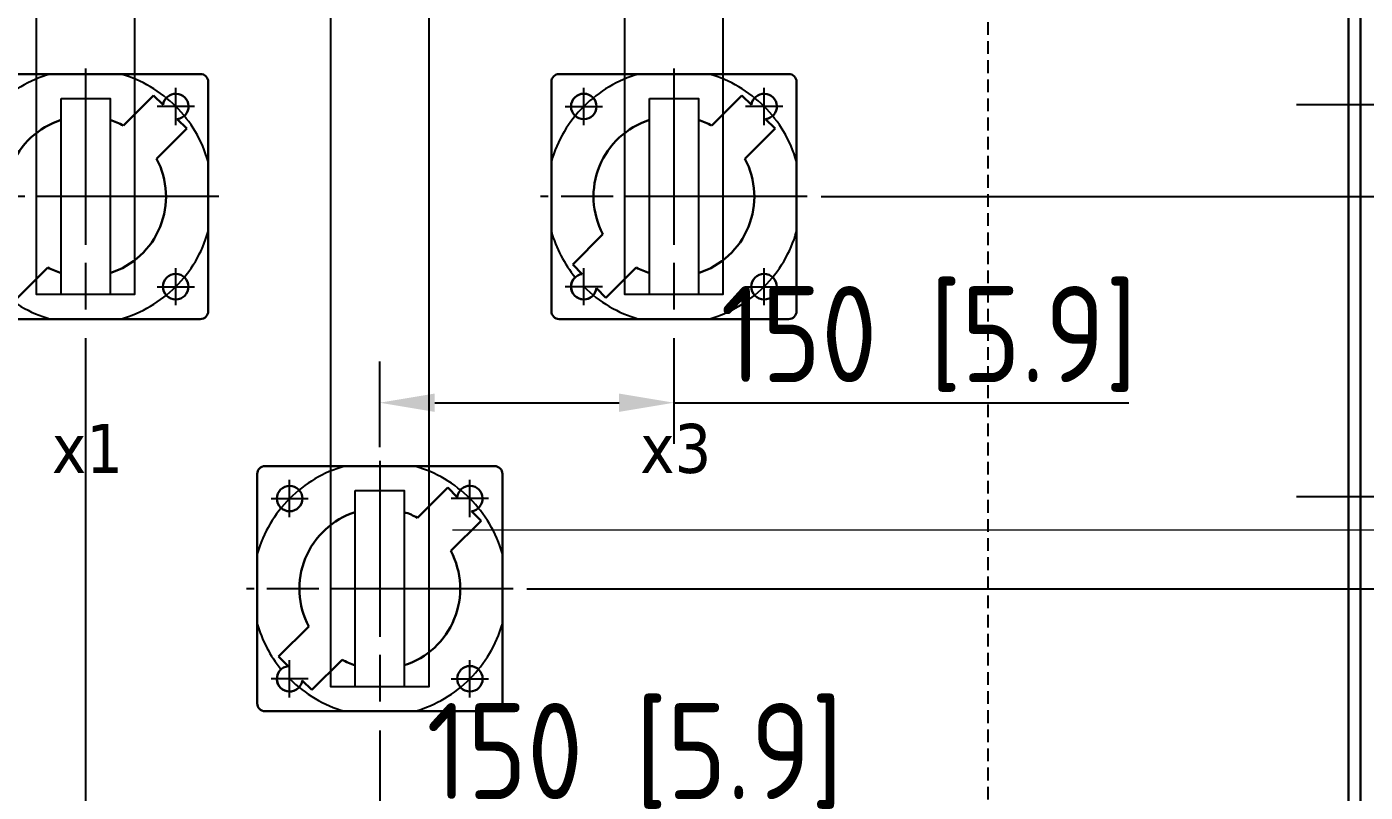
# Model space of a CAD drawing. Header units: millimetres. Extents: x 183355 to 194386, y -190559 to -183233.
# Drawn here: x 186172 to 186855, y -184738 to -184347 of the extents above; entities that cross this region are included whole.
import ezdxf

# ---------------------------------------------------------------- set-up
doc = ezdxf.new("R2010")
doc.units = ezdxf.units.MM
doc.header["$LTSCALE"] = 13
for name, pattern in [('CENTER', [50.8, 31.75, -6.35, 6.35, -6.35]), ('CENTERX2', [101.6, 63.5, -12.7, 12.7, -12.7]), ('DASHED', [0.75, 0.5, -0.25])]:
    doc.linetypes.add(name, pattern=pattern)
doc.layers.get('0').update_dxf_attribs({"color": 1, "linetype": 'CENTER'})
for name, color, linetype in [('1', 4, 'Continuous'), ('3中心线层', 1, 'CENTER'), ('4虚线层', 6, 'DASHED'), ('粗实线', 4, 'Continuous')]:
    doc.layers.add(name, color=color, linetype=linetype)
for name, color, linetype, lineweight in [('1粗实线', 4, 'Continuous', 50), ('2细实线', 3, 'Continuous', 20), ('标注、文本', 3, 'Continuous', 25), ('铁心', 3, 'Continuous', 0)]:
    doc.layers.add(name, color=color, linetype=linetype, lineweight=lineweight)
doc.styles.get("Standard").update_dxf_attribs({"font": 'gbenor.shx', "bigfont": 'gbcbig.shx'})
doc.styles.add('Tahoma$001', font='tahoma.ttf', dxfattribs={"height": 2.159784})
doc.dimstyles.new('英寸 1-10', dxfattribs={"dimscale": 14, "dimtxt": 3.5, "dimasz": 2, "dimexe": 1.5, "dimexo": 0.5, "dimgap": 0.5, "dimtad": 1, "dimtoh": 1, "dimdec": 1, "dimdsep": 46, "dimtxsty": 'Standard', "dimcen": 2.5, "dimclrd": 3, "dimclre": 3, "dimclrt": 3, "dimadec": 0, "dimazin": 2, "dimtfac": 1, "dimtdec": 1, "dimtmove": 0, "dimatfit": 2, "dimfxl": 1, "dimarcsym": 0})

# ---------------------------------------------------------------- blocks, each defined once
blk = doc.blocks.new('A$C41791604')
blk.add_line((22.04, 19.29), (22.04, 19.29))
at = {"layer": '1', "color": 1, "linetype": 'CENTERX2', "lineweight": -3, "ltscale": 0.1}
for p, q in [((68, 130.5), (68, 0)), ((68, 123.25), (68, 7.25)), ((22.04, 101.71), (22.04, 120.71)), ((113.96, 101.71), (113.96, 120.71)), ((12.54, 111.21), (31.54, 111.21)), ((123.46, 111.21), (104.46, 111.21)), ((136, 65.25), (0, 65.25)), ((126, 65.25), (10, 65.25)), ((22.04, 9.79), (22.04, 28.79)), ((113.96, 9.79), (113.96, 28.79)), ((31.54, 19.29), (12.54, 19.29)), ((104.46, 19.29), (123.46, 19.29))]:
    blk.add_line(p, q, dxfattribs=at)
for start, end in [(105.94237, 164.06386), (15.93614, 74.05763), (195.93614, 219.26803), (285.94237, 344.06386), (224.99981, 254.05763)]:
    blk.add_arc((68, 65.25), 65, start, end, dxfattribs=at)
at = {"layer": '1粗实线', "lineweight": -3, "ltscale": 3}
blk.add_lwpolyline([(55.5, 115.25), (80.5, 115.25), (80.5, 15.25), (55.5, 15.25)], close=True, dxfattribs=at)
at = {"layer": '粗实线', "lineweight": 30}
for p, q in [((5.5, 123.75), (5.5, 6.75)), ((126.5, 127.75), (9.5, 127.75)), ((130.5, 123.75), (130.5, 6.75)), ((87.24, 101.46), (102.65, 116.87)), ((107.51, 112.01), (102.65, 116.87)), ((119.62, 99.9), (114.76, 104.76)), ((104.21, 84.49), (119.62, 99.9)), ((16.38, 30.6), (31.79, 46.01)), ((21.24, 25.74), (16.38, 30.6)), ((33.35, 13.63), (48.76, 29.04)), ((33.35, 13.63), (28.49, 18.49)), ((126.5, 2.75), (9.5, 2.75))]:
    blk.add_line(p, q, dxfattribs=at)
for centre in [(22.04, 111.21), (113.96, 19.29)]:
    blk.add_circle(centre, 6.5, dxfattribs=at)
for centre, radius, start, end in [((9.5, 123.75), 4, 90, 180), ((126.5, 123.75), 4, 0, 90), ((113.96, 111.21), 6.5, 277.02013, 172.97987), ((68, 65.25), 41, 107.75083, 207.98135), ((68, 65.25), 41, 62.01865, 72.24917), ((68, 65.25), 41, 287.75083, 27.98135), ((68, 65.25), 41, 242.01865, 252.24917), ((22.04, 19.29), 6.5, 97.02013, 352.97987), ((22.04, 19.29), 6.5, 135, 315), ((9.5, 6.75), 4, 180, 270), ((126.5, 6.75), 4, 270, 360)]:
    blk.add_arc(centre, radius, start, end, dxfattribs=at)
blk = doc.blocks.new('*D219')
at = {"layer": '2细实线', "color": 3, "linetype": 'ByBlock', "lineweight": -2}
for p, q in [((186427.22, -184633.97), (186981.41, -184633.97)), ((186960.41, -184675.97), (186960.41, -185956.97)), ((186859.22, -185998.97), (186981.41, -185998.97))]:
    blk.add_line(p, q, dxfattribs=at)
at = {"layer": '2细实线', "color": 3, "linetype": 'ByBlock'}
for points in [[(186953.41, -184675.97), (186967.41, -184675.97), (186960.41, -184633.97)], [(186953.41, -185956.97), (186967.41, -185956.97), (186960.41, -185998.97)]]:
    blk.add_solid(points, dxfattribs=at)
at = {"layer": 'Defpoints', "color": 0, "linetype": 'ByBlock'}
for p in [(186420.22, -184633.97), (186852.22, -185998.97), (186960.41, -185998.97)]:
    blk.add_point(p, dxfattribs=at)
at = {"layer": '2细实线', "color": 3, "linetype": 'ByBlock', "insert": (186915.13, -185316.47), "char_height": 73.5, "attachment_point": 5, "rotation": 90}
blk.add_mtext('1365 [53.7]', dxfattribs=at)
blk = doc.blocks.new('*D220')
at = {"layer": '2细实线', "color": 3, "linetype": 'ByBlock', "lineweight": -2}
for p, q in [((186577.22, -184433.97), (186981.41, -184433.97)), ((186960.41, -184461.97), (186960.41, -184605.97)), ((186949.55, -184633.97), (186981.41, -184633.97))]:
    blk.add_line(p, q, dxfattribs=at)
at = {"layer": '2细实线', "color": 3, "linetype": 'ByBlock'}
for points in [[(186955.75, -184461.97), (186965.08, -184461.97), (186960.41, -184433.97)], [(186955.75, -184605.97), (186965.08, -184605.97), (186960.41, -184633.97)]]:
    blk.add_solid(points, dxfattribs=at)
at = {"layer": 'Defpoints', "color": 0, "linetype": 'ByBlock'}
for p in [(186570.22, -184433.97), (186942.55, -184633.97), (186960.41, -184633.97)]:
    blk.add_point(p, dxfattribs=at)
at = {"layer": '2细实线', "color": 3, "linetype": 'ByBlock', "insert": (186927.89, -184533.97), "char_height": 49, "attachment_point": 5, "rotation": 90}
blk.add_mtext('200 [7.9]', dxfattribs=at)
blk = doc.blocks.new('*D225')
at = {"layer": '2细实线', "color": 3, "linetype": 'ByBlock', "lineweight": -2}
for p, q in [((186202.22, -184506.22), (186202.22, -184772.8)), ((186352.22, -184706.22), (186352.22, -184772.8)), ((186230.22, -184751.8), (186324.22, -184751.8)), ((186352.22, -184751.8), (186584.23, -184751.8))]:
    blk.add_line(p, q, dxfattribs=at)
at = {"layer": '2细实线', "color": 3, "linetype": 'ByBlock'}
for points in [[(186230.22, -184747.13), (186230.22, -184756.46), (186202.22, -184751.8)], [(186324.22, -184747.13), (186324.22, -184756.46), (186352.22, -184751.8)]]:
    blk.add_solid(points, dxfattribs=at)
at = {"layer": 'Defpoints', "color": 0, "linetype": 'ByBlock'}
for p in [(186202.22, -184499.22), (186352.22, -184699.22), (186352.22, -184751.8)]:
    blk.add_point(p, dxfattribs=at)
at = {"layer": '2细实线', "color": 3, "linetype": 'ByBlock', "insert": (186482.22, -184719.27), "char_height": 49, "attachment_point": 5}
blk.add_mtext('150 [5.9]', dxfattribs=at)
blk = doc.blocks.new('*D227')
at = {"layer": '2细实线', "color": 3, "linetype": 'ByBlock', "lineweight": -2}
for p, q in [((186052.22, -184706.22), (186052.22, -184894.8)), ((186202.22, -184779.8), (186202.22, -184894.8)), ((186080.22, -184873.8), (186174.22, -184873.8)), ((186202.22, -184873.8), (186434.23, -184873.8))]:
    blk.add_line(p, q, dxfattribs=at)
at = {"layer": '2细实线', "color": 3, "linetype": 'ByBlock'}
for points in [[(186080.22, -184869.13), (186080.22, -184878.46), (186052.22, -184873.8)], [(186174.22, -184869.13), (186174.22, -184878.46), (186202.22, -184873.8)]]:
    blk.add_solid(points, dxfattribs=at)
at = {"layer": 'Defpoints', "color": 0, "linetype": 'ByBlock'}
for p in [(186052.22, -184699.22), (186202.22, -184772.8), (186202.22, -184873.8)]:
    blk.add_point(p, dxfattribs=at)
at = {"layer": '2细实线', "color": 3, "linetype": 'ByBlock', "insert": (186332.22, -184841.27), "char_height": 49, "attachment_point": 5}
blk.add_mtext('150 [5.9]', dxfattribs=at)
blk = doc.blocks.new('*D241')
at = {"layer": '2细实线', "color": 3, "linetype": 'ByBlock', "lineweight": -2}
for p, q in [((186502.22, -184506.22), (186502.22, -184560.12)), ((186352.22, -184561.72), (186352.22, -184518.12)), ((186380.22, -184539.12), (186474.22, -184539.12)), ((186502.22, -184539.12), (186734.23, -184539.12))]:
    blk.add_line(p, q, dxfattribs=at)
at = {"layer": '2细实线', "color": 3, "linetype": 'ByBlock'}
for points in [[(186380.22, -184534.45), (186380.22, -184543.79), (186352.22, -184539.12)], [(186474.22, -184534.45), (186474.22, -184543.79), (186502.22, -184539.12)]]:
    blk.add_solid(points, dxfattribs=at)
at = {"layer": 'Defpoints', "color": 0, "linetype": 'ByBlock'}
for p in [(186502.22, -184499.22), (186502.22, -184539.12), (186352.22, -184568.72)]:
    blk.add_point(p, dxfattribs=at)
at = {"layer": '2细实线', "color": 3, "linetype": 'ByBlock', "insert": (186632.22, -184506.6), "char_height": 49, "attachment_point": 5}
blk.add_mtext('150 [5.9]', dxfattribs=at)

msp = doc.modelspace()

# ---------------------------------------------------------------- linework, layer by layer
at = {"layer": '3中心线层', "ltscale": 0.1}
for p, q in [((186819.715, -184386.973), (186884.715, -184386.973)), ((186819.715, -184586.973), (186884.715, -184586.973))]:
    msp.add_line(p, q, dxfattribs=at)
at = {"layer": '4虚线层'}
msp.add_line((186662.215, -183993.969), (186662.215, -185888.969), dxfattribs=at)
at = {"layer": '标注、文本', "color": 4, "lineweight": 30}
for p, q in [((186846.215, -185892.969), (186846.215, -183928.971)), ((186852.215, -185898.969), (186852.215, -184123.971))]:
    msp.add_line(p, q, dxfattribs=at)
at = {"layer": '标注、文本', "color": 2}
for points in [[(186227.215, -183935.453), (186227.215, -184483.952), (186177.215, -184483.952), (186177.215, -183935.453)], [(186377.215, -183935.471), (186377.215, -184683.97), (186327.215, -184683.97), (186327.215, -183935.471)], [(186527.215, -183935.471), (186527.215, -184483.97), (186477.215, -184483.97), (186477.215, -183935.471)]]:
    msp.add_lwpolyline(points, close=True, dxfattribs=at)
at = {"layer": '铁心'}
msp.add_lwpolyline([(186389.248, -184603.982), (186995.241, -184603.982), (186995.241, -184603.982)], dxfattribs=at)

# ---------------------------------------------------------------- block references
at = {"layer": '标注、文本'}
for p in [(186134.215, -184499.22), (186434.215, -184499.22), (186284.215, -184699.22)]:
    msp.add_blockref('A$C41791604', p, dxfattribs=at)

# ---------------------------------------------------------------- texts
at = {"layer": '标注、文本', "style": 'Tahoma$001'}
for s, p in [('x1', (186185.056, -184574.913)), ('x3', (186485.041, -184574.913))]:
    msp.add_text(s, height=25, dxfattribs=at).set_placement(p)

# ---------------------------------------------------------------- dimensions: what is measured, and where the dimension line sits
at = {"layer": '2细实线', "linetype": 'ByBlock'}
dim = msp.add_linear_dim(base=(186960.415, -184633.97), p1=(186570.215, -184433.97), p2=(186942.555, -184633.97), angle=90, dimstyle='英寸 1-10', dxfattribs=at)
dim.commit()
dim.dimension.update_dxf_attribs({"geometry": '*D220', "text_midpoint": (186960.415, -184533.97), "dimtype": 160})
for base, p1, p2, picture, middle in [((186502.215, -184539.121), (186352.215, -184568.72), (186502.215, -184499.22), '*D241', (186632.224, -184506.6)), ((186352.215, -184751.795), (186202.215, -184499.22), (186352.215, -184699.22), '*D225', (186482.224, -184719.274)), ((186202.215, -184873.795), (186052.215, -184699.22), (186202.215, -184772.795), '*D227', (186332.224, -184841.274))]:
    dim = msp.add_linear_dim(base=base, p1=p1, p2=p2, dimstyle='英寸 1-10', dxfattribs=at)
    dim.commit()
    dim.dimension.update_dxf_attribs({"geometry": picture, "text_midpoint": middle})
dim = msp.add_linear_dim(base=(186960.415, -185998.969), p1=(186420.215, -184633.97), p2=(186852.215, -185998.969), angle=90, dimstyle='英寸 1-10', override={"dimtxt": 5.25, "dimasz": 3}, dxfattribs=at)
dim.commit()
dim.dimension.update_dxf_attribs({"geometry": '*D219', "text_midpoint": (186915.133, -185316.469)})

doc.saveas('drawing.dxf')
